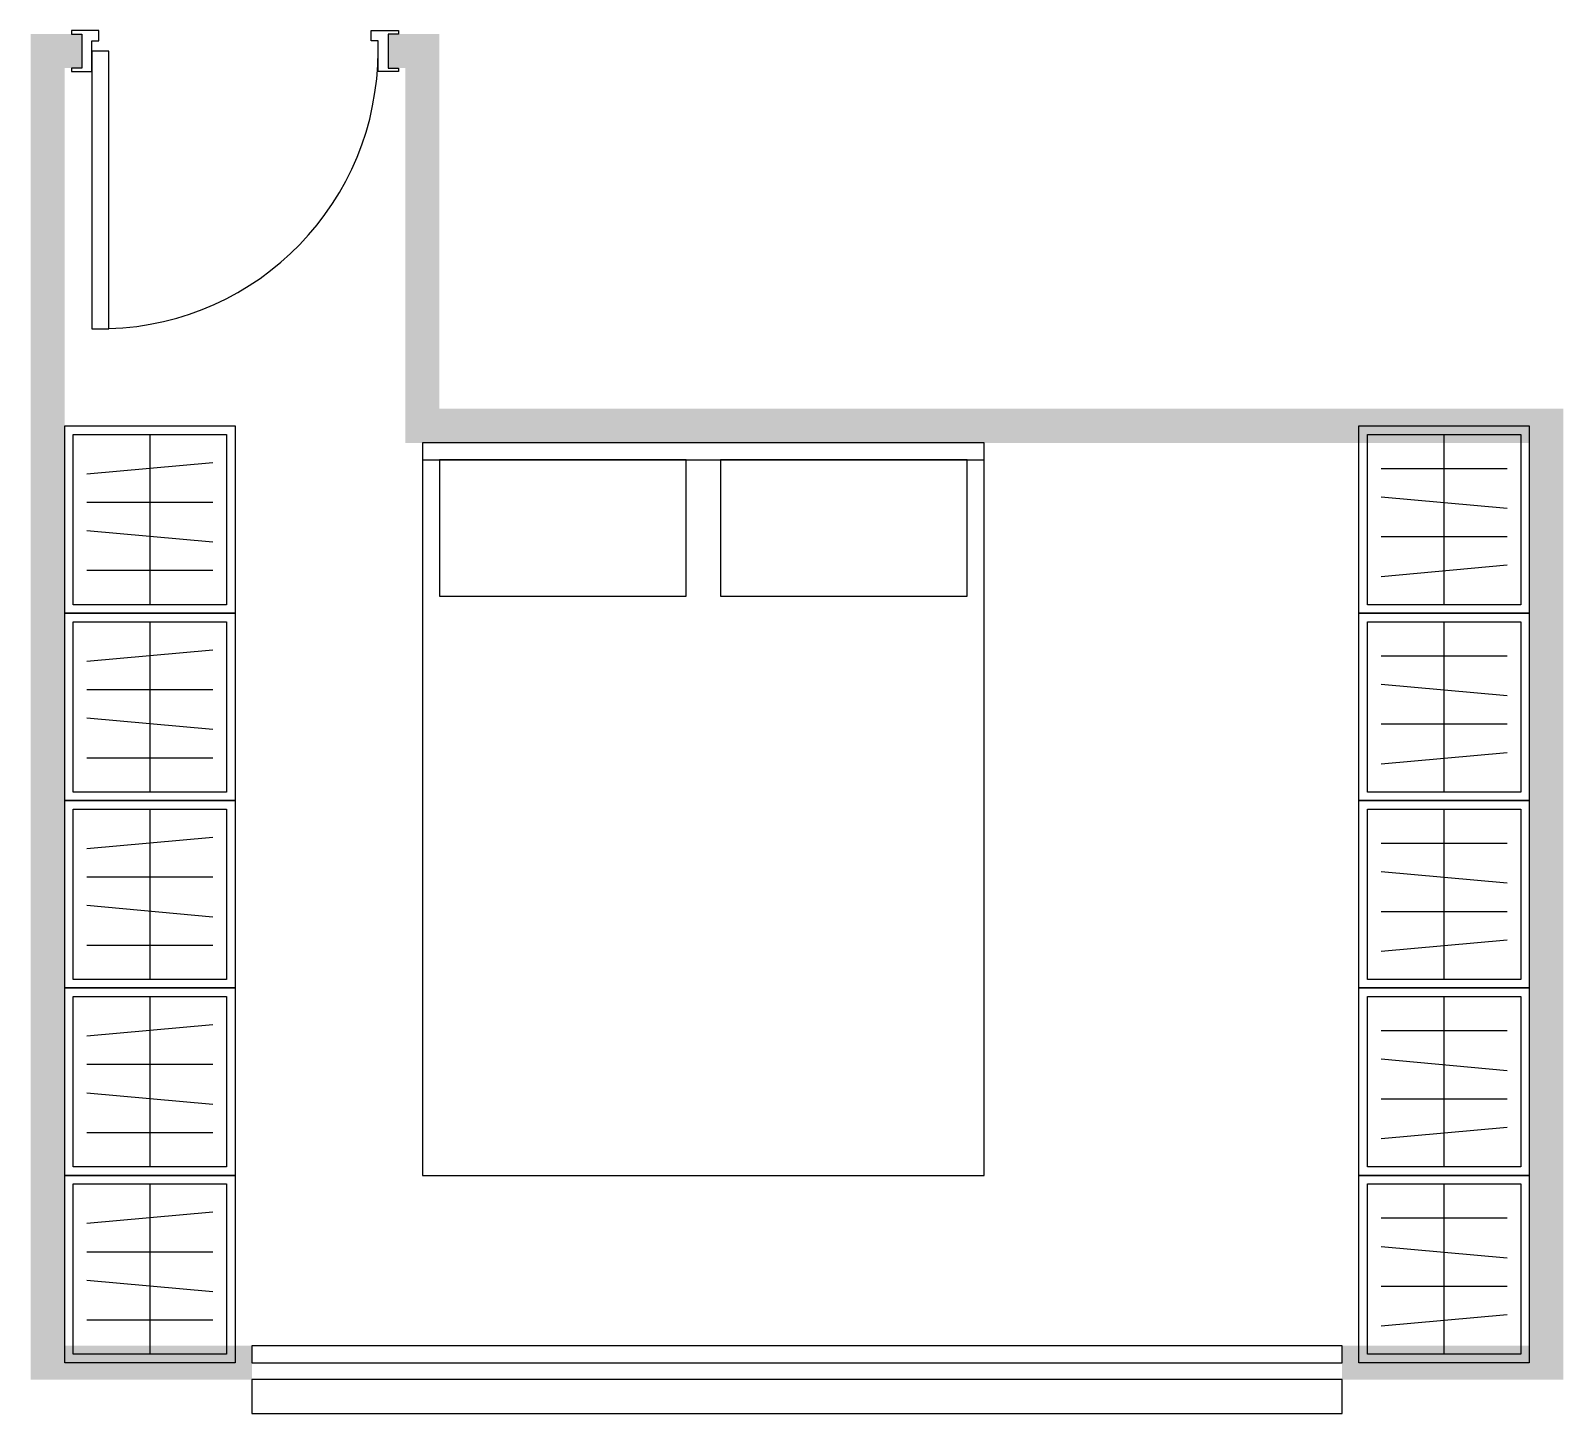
# Model space of a CAD drawing. Header units: millimetres. Extents: x -50 to 4450, y -148 to 3910.
import ezdxf

# ---------------------------------------------------------------- set-up
doc = ezdxf.new("R2010")
doc.units = ezdxf.units.MM

# ---------------------------------------------------------------- blocks, each defined once
blk = doc.blocks.new('Door_Wide_Mirror')
blk.add_line((1000, 50), (1000, -50))
for points in [[(70, 60), (70, 50), (100, 50), (100, -50), (70, -50), (70, -60), (130, -60), (130, -50), (130, 30), (150, 30), (150, 60), (70, 60)], [(1030, 60), (1030, 50), (1000, 50), (1000, -50), (1030, -50), (1030, -60), (970, -60), (970, -50), (970, 30), (950, 30), (950, 60), (1030, 60)]]:
    blk.add_lwpolyline(points)
blk.add_lwpolyline([(130, 0), (130, -815), (180, -815), (180, 0)], close=True)
blk.add_arc((155, 0), 815, 271.7578, 0)
for points in [[(100, 50), (100, -50), (0, 50), (0, -50)], [(1100, 50), (1100, -50), (1000, 50), (1000, -50)]]:
    blk.add_solid(points)
blk = doc.blocks.new('robe')
at = {"true_color": 0xffffff}
for p, q in [((250, 25), (250, 525)), ((65, 425), (435, 425)), ((65, 341.7), (435, 308.3)), ((65, 225), (435, 225)), ((65, 108.3), (435, 141.7))]:
    blk.add_line(p, q, dxfattribs=at)
for points in [[(0, 0), (0, 550), (500, 550), (500, 0)], [(25, 25), (25, 525), (475, 525), (475, 25)]]:
    blk.add_lwpolyline(points, close=True, dxfattribs=at)
blk = doc.blocks.new('Bed')
at = {"true_color": 0xbebebe}
blk.add_line((0, -100), (1650, -100), dxfattribs=at)
at = {"true_color": 0xffffff}
for points in [[(0, -50), (0, -2200), (1650, -2200), (1650, -50)], [(50, -100), (50, -500), (775, -500), (775, -100)], [(875, -100), (875, -500), (1600, -500), (1600, -100)]]:
    blk.add_lwpolyline(points, close=True, dxfattribs=at)
blk = doc.blocks.new('AllBlock')
at = {"true_color": 0xffffff}
for points in [[(599.5, 49.5), (599.5, 0), (3800.5, 0), (3800.5, 49.5)], [(599.5, -49.5), (599.5, -148.5), (3800.5, -148.5), (3800.5, -49.5)]]:
    blk.add_lwpolyline(points, close=True, dxfattribs=at)
for points in [[(-50, 3900), (-50, 3250), (50, 3900), (50, 3250)], [(1050, 3900), (1050, 3250), (1150, 3900), (1150, 3250)], [(-50, 3350), (-50, 2700), (50, 3350), (50, 2700)], [(1050, 3350), (1050, 2700), (1150, 3350), (1150, 2700)], [(-50, 2800), (-50, 2150), (50, 2800), (50, 2150)], [(1050, 2800), (1050, 2700), (1700, 2800), (1700, 2700)], [(1600, 2800), (1600, 2700), (2250, 2800), (2250, 2700)], [(2150, 2800), (2150, 2700), (2800, 2800), (2800, 2700)], [(2700, 2800), (2700, 2700), (3350, 2800), (3350, 2700)], [(3250, 2800), (3250, 2700), (3900, 2800), (3900, 2700)], [(3800, 2800), (3800, 2700), (4450, 2800), (4450, 2700)], [(4350, 2800), (4350, 2150), (4450, 2800), (4450, 2150)], [(-50, 2250), (-50, 1600), (50, 2250), (50, 1600)], [(4350, 2250), (4350, 1600), (4450, 2250), (4450, 1600)], [(-50, 1700), (-50, 1050), (50, 1700), (50, 1050)], [(4350, 1700), (4350, 1050), (4450, 1700), (4450, 1050)], [(-50, 1150), (-50, 500), (50, 1150), (50, 500)], [(4350, 1150), (4350, 500), (4450, 1150), (4450, 500)], [(-50, 600), (-50, -50), (50, 600), (50, -50)], [(4350, 600), (4350, -50), (4450, 600), (4450, -50)], [(-50, 50), (-50, -50), (600, 50), (600, -50)], [(3800, 50), (3800, -50), (4450, 50), (4450, -50)]]:
    blk.add_solid(points)
for name, p in [('Door_Wide_Mirror', (0, 3850)), ('robe', (3850, 2200)), ('Bed', (1100, 2750)), ('robe', (3850, 1650)), ('robe', (3850, 1100)), ('robe', (3850, 550)), ('robe', (3850, 0))]:
    blk.add_blockref(name, p)
at = {"rotation": 180}
for p in [(550, 2750), (550, 2200), (550, 1650), (550, 1100), (550, 550)]:
    blk.add_blockref('robe', p, dxfattribs=at)

msp = doc.modelspace()

# ---------------------------------------------------------------- block references
msp.add_blockref('AllBlock', (0, 0))

doc.saveas('drawing.dxf')
